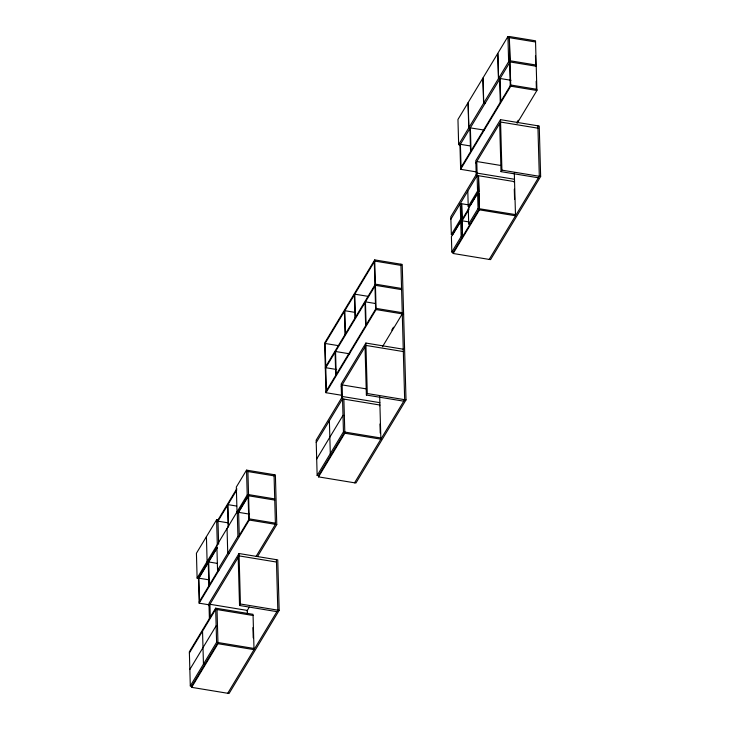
<?xml version="1.0" encoding="UTF-8"?>
<svg xmlns="http://www.w3.org/2000/svg" width="730" height="730" viewBox="0 0 730 730"><rect width="100%" height="100%" fill="white"/><g stroke="black" fill="none" stroke-linecap="round" stroke-linejoin="round"><path stroke-width="1.09" d="M218.635 544.242L217.96 519.988L216.609 519.769L196.425 553.267L197.118 578.105L198.46 578.333L216.947 547.655M257.544 556.47L276.77 524.569L275.383 474.883L246.521 470.138L236.328 487.047L237.022 511.894L238.372 512.113L248.565 495.195L247.215 494.977L197.118 578.105M509.978 61.931L509.275 36.755L507.934 36.536L497.887 53.199L498.59 78.375L499.94 78.594M217.576 520.618L236.803 488.726M344.797 432.05L318.499 475.695L318.526 476.882L355.911 483.032L406.017 399.903L402.23 264.415L374.718 259.889L324.613 343.018L326 392.713L342.361 395.395M217.604 521.804L236.83 489.912M324.649 344.204L374.745 261.075L400.916 265.382M458.659 144.631L468.733 127.923L468.03 102.747L457.956 119.455L458.659 144.631L460.01 144.85M468.879 127.677L483.589 103.277L482.886 78.101L468.176 102.501L468.879 127.677L484.556 130.113M483.734 103.021L498.444 78.621L497.741 53.454L483.032 77.854L483.734 103.021L485.085 103.249M498.59 78.375L508.637 61.712L507.934 36.536M200.777 573.871L198.441 577.74L199.153 603.172L208.972 604.787M201.936 571.937L203.104 570.002M204.272 568.068L216.509 547.774M238.062 512.004L243.884 502.34M245.052 500.406L248.547 494.602L274.717 498.909M325.288 367.272L375.393 284.143L401.564 288.45M198.478 578.927L217.12 547.993M238.09 513.19L248.583 495.789L274.754 500.096M325.325 368.458L375.43 285.33L401.591 289.637M459.955 145.069L510.06 61.94M218.891 570.422L217.549 570.203L237.934 536.367L237.241 511.529L238.591 511.748L239.285 536.596L237.934 536.367M199.126 601.985L218.343 570.084M239.321 535.291L249.222 518.857L275.392 523.164M325.963 391.526L376.069 308.388L402.239 312.695M460.603 168.128L510.708 84.999L536.879 89.306L536.422 90.055L536.176 81.267M199.153 603.172L249.259 520.043L247.871 470.357M326 392.713L376.105 309.575L374.718 259.889M475.905 171.833L460.639 169.314L510.735 86.186L509.348 36.5L535.519 40.807L536.906 90.493L517.095 123.361M217.951 642.519L191.652 686.163L191.68 687.35L229.065 693.5L279.17 610.371L277.756 559.892L239.029 553.523L208.972 603.4L209.391 618.556M403.261 349.205L365.876 343.054L341.175 384.035L341.567 398.005M479.437 208.661L453.129 252.306L453.166 253.493L490.551 259.643L540.647 176.514L539.242 126.034L500.506 119.665L475.805 160.646L476.197 174.616M209.036 605.772L239.093 555.895L276.478 562.045M341.238 386.407L365.94 345.427L403.325 351.577M475.878 163.018L500.579 122.038L537.964 128.188M191.68 687.35L217.987 643.705L254.022 649.636L253.036 614.313L215.651 608.163L189.353 651.808L190.302 685.945L191.652 686.163M189.38 652.994L215.688 609.349L253.073 615.5M316.227 442.526L342.534 398.881L379.919 405.031L379.463 405.78M450.921 219.182L477.164 175.492L476.781 161.522L500.972 165.5M478.059 176.459L478.515 175.711L479.464 209.848L453.166 253.493M391.755 330.097L393.497 327.195M517.068 122.175L518.236 120.24M256.203 556.251L275.429 524.35L274.042 474.664M382.465 346.75L402.276 313.882M451.35 234.54L460.666 219.073L460.238 203.725L461.579 203.944L462.008 219.301L452.691 234.759L451.35 234.54L450.802 216.764L477.101 173.119L514.486 179.27M469.572 206.745L468.231 206.526L477.548 191.059L477.119 175.711L478.469 175.93L478.898 191.287L470.156 205.778M189.846 669.465L216.144 625.82L217.494 626.048M316.692 459.006L342.99 415.361L344.341 415.58M451.834 252.005L461.15 236.538L462.501 236.766L462.072 221.409L460.721 221.19L451.405 236.648L451.834 252.005L453.184 252.224M479.382 208.743L478.953 193.395L477.612 193.176L468.286 208.634L468.715 223.991L470.065 224.21M462.072 219.611L468.961 208.178M468.998 209.364L462.108 220.798L468.66 221.874M190.302 685.945L216.609 642.3L215.651 608.163M318.499 475.695L317.149 475.476L343.456 431.832L342.142 384.911L366.332 388.889M468.715 223.991L478.041 208.525L477.612 193.176M276.925 611.649L239.54 605.489L240.435 604.002L239.029 553.523M403.763 401.181L366.378 395.03L367.281 393.534L365.876 343.054M538.402 177.791L501.017 171.641L501.921 170.145L500.506 119.665M318.526 476.882L344.834 433.237L343.876 399.109M246.995 610.964L249.313 607.123M514.102 182.391L514.55 181.642L477.164 175.492M253.538 649.198L253.994 648.45L216.609 642.3M515.024 215.341L515.471 214.593L478.041 208.525M227.724 693.281L277.82 610.152L276.415 559.673M354.57 482.813L404.666 399.684L400.889 264.196M489.2 259.424L539.306 176.295L537.891 125.815M509.385 37.686L535.555 41.993M510.024 60.754L536.194 65.052M508.637 61.712L536.231 66.238M510.991 80.282L500.086 78.484L500.734 101.552M498.444 78.621L499.785 78.849M510.735 86.186L536.906 90.493M483.589 103.277L484.93 103.496M468.733 127.923L470.074 128.142M470.22 145.936L460.411 144.321L461.05 167.38M501.921 170.145L540.647 176.514M477.548 191.059L478.898 191.287M468.186 204.811L461.634 203.734L462.546 236.675M479.464 209.848L515.508 215.779L514.312 172.946M460.666 219.073L462.008 219.301M367.893 296.316L354.807 294.172L355.446 317.231M375.266 303.488L365.447 301.873L366.095 324.941M376.105 309.575L403.617 314.101M354.652 312.321L344.834 310.706L345.482 333.774M338.182 345.609L325.096 343.456L325.744 366.524M349.716 353.831L335.545 351.504L336.183 374.563M336.676 369.508L325.772 367.71L326.42 390.778M367.281 393.534L406.017 399.903M379.846 402.659L342.461 396.509L316.163 440.154L317.149 475.476M343.456 431.832L380.841 437.982M344.834 433.237L380.868 439.168L379.673 396.335M331.648 453.877L330.298 453.659L329.376 420.708M247.899 471.543L274.069 475.851M236.684 506.063L227.961 504.631L228.572 526.595M238.61 512.341L249.505 514.139M249.259 520.043L276.77 524.569M217.987 521.174L227.806 522.789M229.092 553.504L227.742 553.285L227.048 528.447M208.451 561.744L207.11 561.525L206.417 536.678M217.421 563.405L208.698 561.963L209.346 585.031M208.743 579.793L198.925 578.178L199.573 601.237M240.435 604.002L279.17 610.371M204.802 664.346L203.451 664.117L202.538 631.167M535.473 55.918L535.747 65.8M514.294 189.207L514.577 199.436M509.421 56.009L509.513 59.303M509.613 62.689L510.252 85.748M499.639 79.232L500.278 102.3M499.676 123.534L501.017 171.641M478.478 191.233L478.542 193.505M478.761 201.462L478.825 203.734M470.375 127.777L471.023 150.845M469.928 128.526L470.576 151.594M467.802 191.169L468.231 206.526M459.927 143.883L460.639 169.314M461.241 206.754L461.305 209.026M461.588 219.246L461.652 221.518M461.971 232.879L462.099 237.423M460.721 221.19L461.15 236.538M379.974 423.966L380.23 433.054M374.298 261.824L374.937 284.892M374.974 286.078L375.621 309.137M365 302.621L365.648 325.69M365.036 346.923L366.378 395.03M354.351 294.92L354.999 317.979M344.387 311.454L345.025 334.523M335.088 352.252L335.736 375.311M252.936 627.608L253.219 637.837M248.127 496.537L248.775 519.605M246.521 470.138L247.215 494.977M247.406 613.62L247.324 610.426L209.939 604.276L210.295 617.06M238.19 557.392L239.54 605.489M227.504 505.379L228.125 527.343M216.609 519.769L217.303 544.607M216.856 545.356L217.549 570.203M217.029 609.568L217.987 643.705M208.251 562.711L208.889 585.779"/></g></svg>
